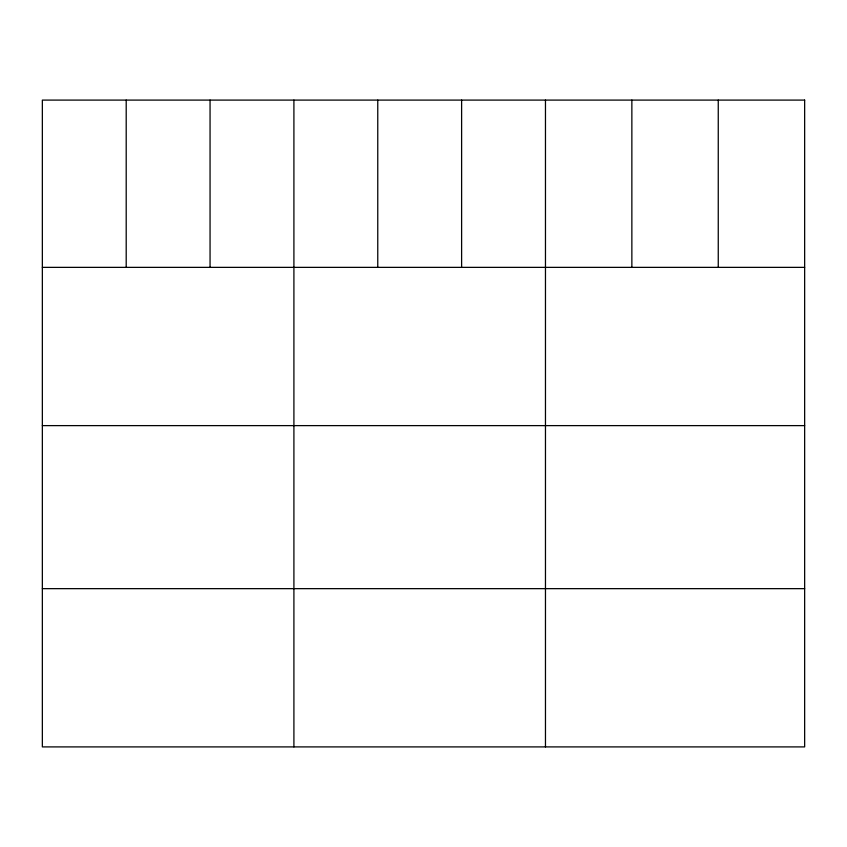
<?xml version="1.0" encoding="UTF-8"?>
<svg xmlns="http://www.w3.org/2000/svg" width="847" height="847" viewBox="0 0 847 847"><rect width="100%" height="100%" fill="white"/><g stroke="black" fill="none" stroke-linecap="round" stroke-linejoin="round"><path stroke-width="1.27" d="M42.35 267.366L804.65 267.366M42.35 425.618L804.65 425.618M42.35 588.654L804.65 588.654M718.256 100.094L718.256 267.366M631.862 100.094L631.862 267.366M545.468 100.094L545.468 746.906M461.615 100.094L461.615 267.366M377.762 100.094L377.762 267.366M293.909 100.094L293.909 746.906M210.056 100.094L210.056 267.366M126.203 100.094L126.203 267.366M804.65 100.094L42.35 100.094L42.35 746.906L804.65 746.906L804.65 100.094"/></g></svg>
